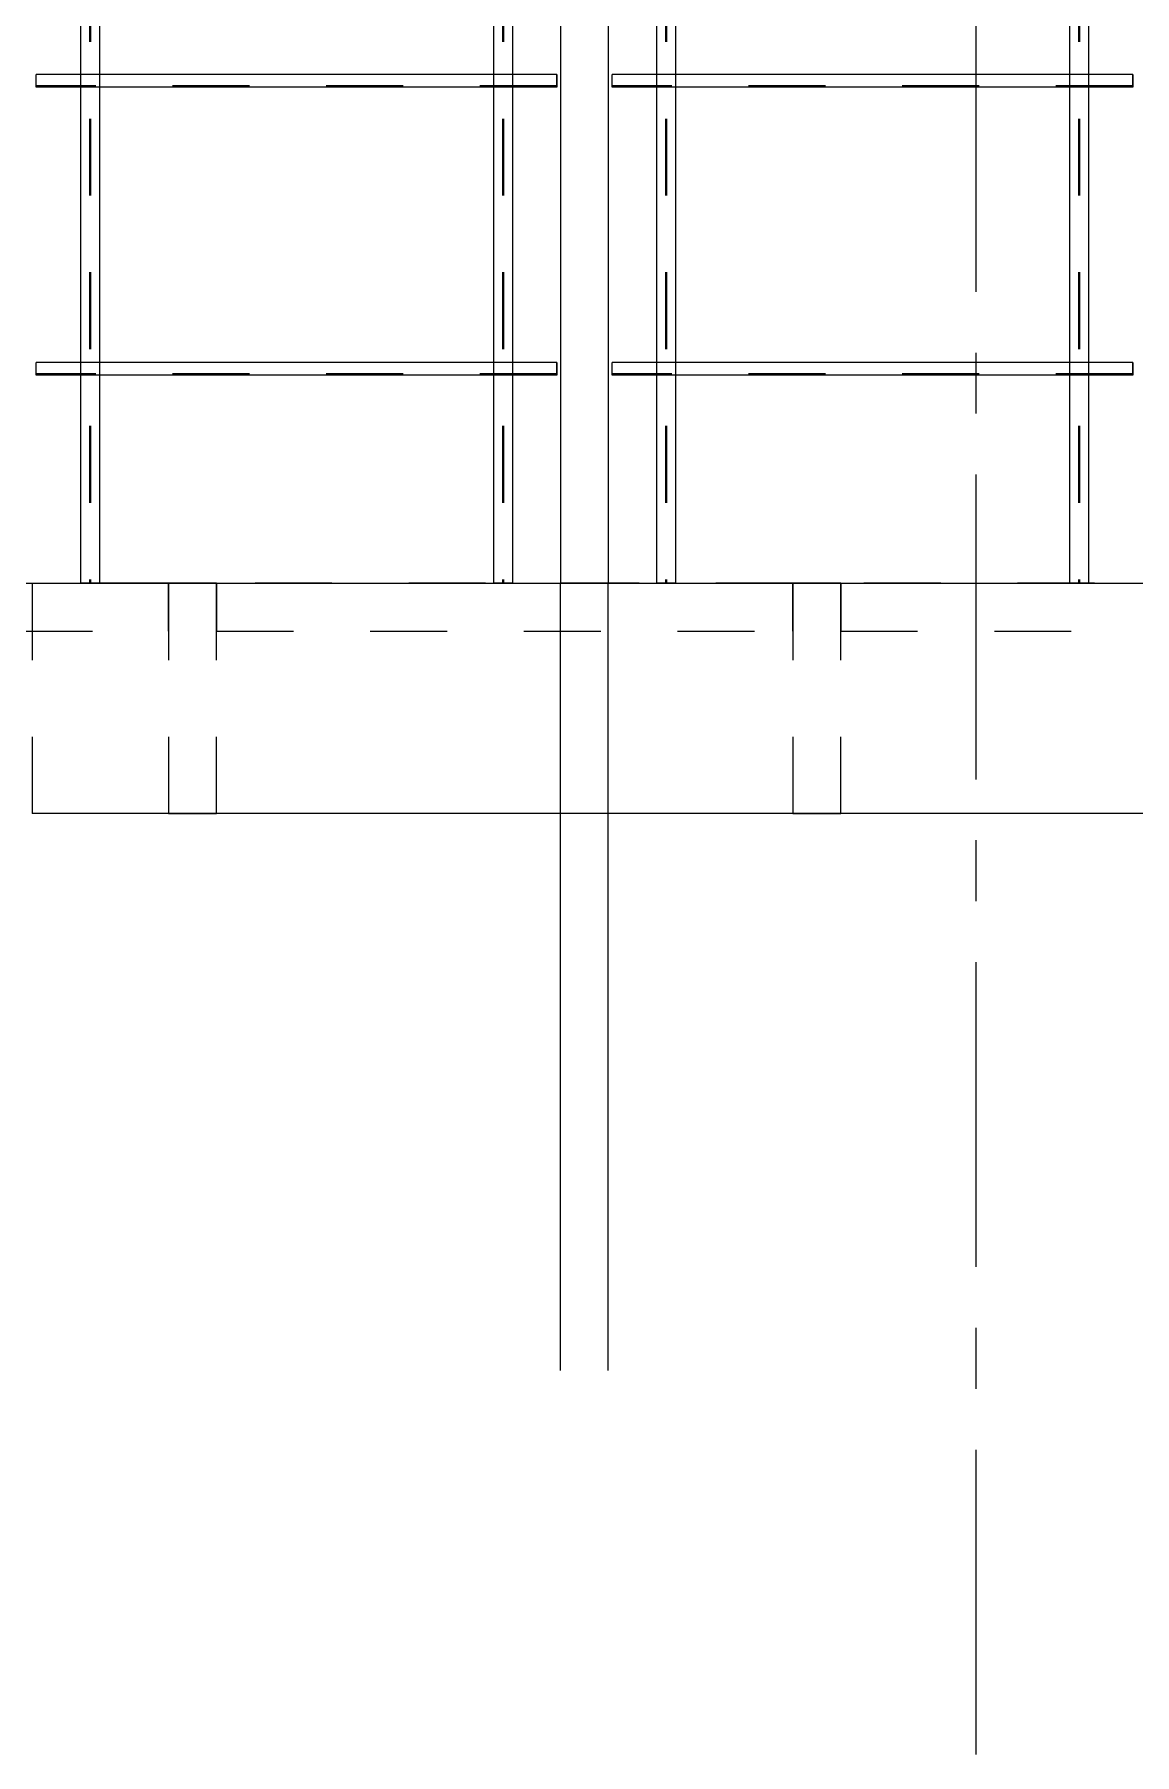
# Model space of a CAD drawing. Header units: millimetres. Extents: x 652937 to 1670132, y 1473552 to 2851037.
# Drawn here: x 663520.82 to 663526.55, y 1524455.64 to 1524464.6 of the extents above; entities that cross this region are included whole.
import ezdxf

# ---------------------------------------------------------------- set-up
doc = ezdxf.new("R2010")
doc.units = ezdxf.units.MM
doc.linetypes.add('XKITLINE00', pattern=[0])
doc.linetypes.add('XKITLINE02', pattern=[4, 2, -2])
doc.layers.add('Part', color=7, linetype='Continuous', lineweight=0)
doc.layers.add('S-GRID', color=7, linetype='Continuous', lineweight=9)

# ---------------------------------------------------------------- blocks, each defined once
blk = doc.blocks.new('*A1092749')
at = {"layer": 'S-GRID', "color": 7, "linetype": 'XKITLINE00', "lineweight": 0}
for p, q in [((502.849725, 31.898606), (510.787225, 31.898606)), ((512.374725, 31.898606), (513.962225, 31.898606)), ((515.549725, 31.898606), (523.487225, 31.898606)), ((525.074725, 31.898606), (526.662225, 31.898606)), ((528.249725, 31.898606), (536.187225, 31.898606))]:
    blk.add_line(p, q, dxfattribs=at)
blk = doc.blocks.new('*A1136765')
at = {"layer": 'Part', "color": 7, "linetype": 'XKITLINE00', "lineweight": 0}
for p, q in [((524.353822, 63.998606), (524.353822, 60.148606)), ((524.853822, 63.998606), (524.853822, 60.148606)), ((524.353822, 59.823606), (524.353822, 52.648606)), ((524.853822, 59.823606), (524.853822, 52.648606)), ((524.353822, 52.323606), (524.353822, 45.148606)), ((524.853822, 52.323606), (524.853822, 45.148606)), ((524.353822, 44.823606), (524.353822, 37.648606)), ((524.853822, 44.823606), (524.853822, 37.648606)), ((524.353822, 37.323606), (524.353822, 31.898606)), ((524.853822, 37.323606), (524.853822, 31.898606))]:
    blk.add_line(p, q, dxfattribs=at)
at = {"layer": 'Part', "color": 7, "linetype": 'XKITLINE02', "lineweight": 0}
for p, q in [((524.853822, 63.998606), (524.353822, 63.998606)), ((524.588822, 63.998606), (524.588822, 31.898606)), ((524.618822, 63.998606), (524.618822, 31.898606)), ((524.353822, 60.148606), (524.353822, 59.823606)), ((524.853822, 60.148606), (524.853822, 59.823606)), ((524.353822, 52.648606), (524.353822, 52.323606)), ((524.853822, 52.648606), (524.853822, 52.323606)), ((524.353822, 45.148606), (524.353822, 44.823606)), ((524.853822, 45.148606), (524.853822, 44.823606)), ((524.353822, 37.648606), (524.353822, 37.323606)), ((524.853822, 37.648606), (524.853822, 37.323606)), ((524.853822, 31.898606), (524.353822, 31.898606))]:
    blk.add_line(p, q, dxfattribs=at)
blk = doc.blocks.new('*A1137766')
at = {"layer": 'Part', "color": 7, "linetype": 'XKITLINE00', "lineweight": 0}
for p, q in [((535.10381, 63.998606), (535.10381, 60.148606)), ((535.60381, 63.998606), (535.60381, 60.148606)), ((535.10381, 59.823606), (535.10381, 52.648606)), ((535.60381, 59.823606), (535.60381, 52.648606)), ((535.10381, 52.323606), (535.10381, 45.148606)), ((535.60381, 52.323606), (535.60381, 45.148606)), ((535.10381, 44.823606), (535.10381, 37.648606)), ((535.60381, 44.823606), (535.60381, 37.648606)), ((535.10381, 37.323606), (535.10381, 31.898606)), ((535.60381, 37.323606), (535.60381, 31.898606))]:
    blk.add_line(p, q, dxfattribs=at)
at = {"layer": 'Part', "color": 7, "linetype": 'XKITLINE02', "lineweight": 0}
for p, q in [((535.60381, 63.998606), (535.10381, 63.998606)), ((535.33881, 63.998606), (535.33881, 31.898606)), ((535.36881, 63.998606), (535.36881, 31.898606)), ((535.10381, 60.148606), (535.10381, 59.823606)), ((535.60381, 60.148606), (535.60381, 59.823606)), ((535.10381, 52.648606), (535.10381, 52.323606)), ((535.60381, 52.648606), (535.60381, 52.323606)), ((535.10381, 45.148606), (535.10381, 44.823606)), ((535.60381, 45.148606), (535.60381, 44.823606)), ((535.10381, 37.648606), (535.10381, 37.323606)), ((535.60381, 37.648606), (535.60381, 37.323606)), ((535.60381, 31.898606), (535.10381, 31.898606))]:
    blk.add_line(p, q, dxfattribs=at)
blk = doc.blocks.new('*A1138767')
at = {"layer": 'Part', "color": 7, "linetype": 'XKITLINE00', "lineweight": 0}
for p, q in [((509.358822, 63.998606), (509.358822, 60.148606)), ((509.858822, 63.998606), (509.858822, 60.148606)), ((509.358822, 59.823606), (509.358822, 52.648606)), ((509.858822, 59.823606), (509.858822, 52.648606)), ((509.358822, 52.323606), (509.358822, 45.148606)), ((509.858822, 52.323606), (509.858822, 45.148606)), ((509.358822, 44.823606), (509.358822, 37.648606)), ((509.858822, 44.823606), (509.858822, 37.648606)), ((509.358822, 37.323606), (509.358822, 31.898606)), ((509.858822, 37.323606), (509.858822, 31.898606))]:
    blk.add_line(p, q, dxfattribs=at)
at = {"layer": 'Part', "color": 7, "linetype": 'XKITLINE02', "lineweight": 0}
for p, q in [((509.858822, 63.998606), (509.358822, 63.998606)), ((509.593822, 63.998606), (509.593822, 31.898606)), ((509.623822, 63.998606), (509.623822, 31.898606)), ((509.358822, 60.148606), (509.358822, 59.823606)), ((509.858822, 60.148606), (509.858822, 59.823606)), ((509.358822, 52.648606), (509.358822, 52.323606)), ((509.858822, 52.648606), (509.858822, 52.323606)), ((509.358822, 45.148606), (509.358822, 44.823606)), ((509.858822, 45.148606), (509.858822, 44.823606)), ((509.358822, 37.648606), (509.358822, 37.323606)), ((509.858822, 37.648606), (509.858822, 37.323606)), ((509.858822, 31.898606), (509.358822, 31.898606))]:
    blk.add_line(p, q, dxfattribs=at)
blk = doc.blocks.new('*A1139768')
at = {"layer": 'Part', "color": 7, "linetype": 'XKITLINE00', "lineweight": 0}
for p, q in [((520.10881, 63.998606), (520.10881, 60.148606)), ((520.60881, 63.998606), (520.60881, 60.148606)), ((520.10881, 59.823606), (520.10881, 52.648606)), ((520.60881, 59.823606), (520.60881, 52.648606)), ((520.10881, 52.323606), (520.10881, 45.148606)), ((520.60881, 52.323606), (520.60881, 45.148606)), ((520.10881, 44.823606), (520.10881, 37.648606)), ((520.60881, 44.823606), (520.60881, 37.648606)), ((520.10881, 37.323606), (520.10881, 31.898606)), ((520.60881, 37.323606), (520.60881, 31.898606))]:
    blk.add_line(p, q, dxfattribs=at)
at = {"layer": 'Part', "color": 7, "linetype": 'XKITLINE02', "lineweight": 0}
for p, q in [((520.60881, 63.998606), (520.10881, 63.998606)), ((520.34381, 63.998606), (520.34381, 31.898606)), ((520.37381, 63.998606), (520.37381, 31.898606)), ((520.10881, 60.148606), (520.10881, 59.823606)), ((520.60881, 60.148606), (520.60881, 59.823606)), ((520.10881, 52.648606), (520.10881, 52.323606)), ((520.60881, 52.648606), (520.60881, 52.323606)), ((520.10881, 45.148606), (520.10881, 44.823606)), ((520.60881, 45.148606), (520.60881, 44.823606)), ((520.10881, 37.648606), (520.10881, 37.323606)), ((520.60881, 37.648606), (520.60881, 37.323606)), ((520.60881, 31.898606), (520.10881, 31.898606))]:
    blk.add_line(p, q, dxfattribs=at)
blk = doc.blocks.new('*A1141770')
at = {"layer": 'Part', "color": 7, "linetype": 'XKITLINE00', "lineweight": 0}
for p, q in [((521.853801, 48.398606), (521.853801, 31.898606)), ((523.103801, 48.398606), (521.853801, 48.398606)), ((523.103801, 31.898606), (523.103801, 48.398606)), ((521.853801, 31.898606), (523.103801, 31.898606))]:
    blk.add_line(p, q, dxfattribs=at)
blk = doc.blocks.new('*A1149778')
at = {"layer": 'Part', "color": 7, "linetype": 'XKITLINE00', "lineweight": 0}
for p, q in [((536.753759, 45.148606), (523.203788, 45.148606)), ((523.203788, 44.823606), (523.203788, 45.148606)), ((536.753759, 44.823606), (523.203788, 44.823606)), ((536.753761, 45.148606), (536.753759, 45.148606)), ((536.753759, 45.148606), (536.753759, 44.823606)), ((536.753759, 44.823606), (536.753794, 44.823606))]:
    blk.add_line(p, q, dxfattribs=at)
at = {"layer": 'Part', "color": 7, "linetype": 'XKITLINE02', "lineweight": 0}
for p, q in [((523.20379, 44.853606), (523.20379, 45.148606)), ((536.753792, 44.853606), (523.20379, 44.853606)), ((523.203821, 44.853606), (523.203821, 45.148606)), ((523.203823, 44.823606), (523.203823, 45.148606)), ((536.753794, 45.148606), (536.753759, 45.148606)), ((536.753794, 44.823606), (536.753759, 44.823606)), ((536.753761, 44.853606), (536.753761, 45.148606)), ((536.753792, 44.853606), (536.753761, 44.853606)), ((536.753794, 45.148606), (536.753792, 45.148606)), ((536.753792, 45.148606), (536.753792, 44.853606)), ((536.753794, 44.823606), (536.753794, 45.148606))]:
    blk.add_line(p, q, dxfattribs=at)
blk = doc.blocks.new('*A1150779')
at = {"layer": 'Part', "color": 7, "linetype": 'XKITLINE00', "lineweight": 0}
for p, q in [((521.758759, 45.148606), (508.208788, 45.148606)), ((508.208788, 44.823606), (508.208788, 45.148606)), ((521.758759, 44.823606), (508.208788, 44.823606)), ((521.758761, 45.148606), (521.758759, 45.148606)), ((521.758759, 45.148606), (521.758759, 44.823606)), ((521.758759, 44.823606), (521.758794, 44.823606))]:
    blk.add_line(p, q, dxfattribs=at)
at = {"layer": 'Part', "color": 7, "linetype": 'XKITLINE02', "lineweight": 0}
for p, q in [((508.20879, 44.853606), (508.20879, 45.148606)), ((521.758792, 44.853606), (508.20879, 44.853606)), ((508.208821, 44.853606), (508.208821, 45.148606)), ((508.208823, 44.823606), (508.208823, 45.148606)), ((521.758794, 45.148606), (521.758759, 45.148606)), ((521.758794, 44.823606), (521.758759, 44.823606)), ((521.758761, 44.853606), (521.758761, 45.148606)), ((521.758792, 44.853606), (521.758761, 44.853606)), ((521.758794, 45.148606), (521.758792, 45.148606)), ((521.758792, 45.148606), (521.758792, 44.853606)), ((521.758794, 44.823606), (521.758794, 45.148606))]:
    blk.add_line(p, q, dxfattribs=at)
blk = doc.blocks.new('*A1373906')
at = {"layer": 'Part', "color": 7, "linetype": 'XKITLINE02', "lineweight": 0}
for p, q in [((529.153801, 31.898606), (529.153801, 30.648606)), ((539.753801, 31.898606), (529.153801, 31.898606)), ((539.753801, 30.648606), (539.753801, 31.898606)), ((529.153801, 30.648606), (539.753801, 30.648606))]:
    blk.add_line(p, q, dxfattribs=at)
blk = doc.blocks.new('*A1374907')
at = {"layer": 'Part', "color": 7, "linetype": 'XKITLINE02', "lineweight": 0}
for p, q in [((508.098822, 31.898606), (508.098822, 25.898606)), ((508.098822, 31.898606), (508.113821, 31.898606)), ((508.113821, 25.898606), (508.098822, 25.898606))]:
    blk.add_line(p, q, dxfattribs=at)
at = {"layer": 'Part', "color": 7, "linetype": 'XKITLINE00', "lineweight": 0}
for p, q in [((508.113821, 31.898606), (551.848822, 31.898606)), ((551.848822, 31.898606), (551.848822, 25.898606)), ((551.848822, 25.898606), (508.113821, 25.898606))]:
    blk.add_line(p, q, dxfattribs=at)
blk = doc.blocks.new('*A1392915')
at = {"layer": 'S-GRID', "color": 7, "linetype": 'XKITLINE00', "lineweight": 0}
for p, q in [((532.678801, 39.491996), (532.678801, 47.429496)), ((532.678801, 36.316996), (532.678801, 37.904496)), ((532.678801, 26.791996), (532.678801, 34.729496)), ((532.678801, 23.616996), (532.678801, 25.204496)), ((532.678801, 14.091996), (532.678801, 22.029496)), ((532.678801, 10.916996), (532.678801, 12.504496)), ((532.678801, 1.391996), (532.678801, 9.329496))]:
    blk.add_line(p, q, dxfattribs=at)
blk = doc.blocks.new('*A1426939')
at = {"layer": 'Part', "color": 7, "linetype": 'XKITLINE02', "lineweight": 0}
for p, q in [((512.903801, 31.898606), (512.903801, 30.648606)), ((527.903801, 31.898606), (512.903801, 31.898606)), ((527.903801, 30.648606), (527.903801, 31.898606)), ((512.903801, 30.648606), (527.903801, 30.648606))]:
    blk.add_line(p, q, dxfattribs=at)
blk = doc.blocks.new('*A1471955')
at = {"layer": 'Part', "color": 7, "linetype": 'XKITLINE02', "lineweight": 0}
for p, q in [((529.153801, 31.898606), (527.903801, 31.898606)), ((527.903801, 31.898606), (527.903801, 25.898606)), ((529.153801, 25.898606), (529.153801, 31.898606)), ((527.903801, 25.898606), (529.153801, 25.898606))]:
    blk.add_line(p, q, dxfattribs=at)
blk = doc.blocks.new('*A1472956')
at = {"layer": 'Part', "color": 7, "linetype": 'XKITLINE02', "lineweight": 0}
for p, q in [((512.903801, 31.898606), (511.653801, 31.898606)), ((511.653801, 31.898606), (511.653801, 25.898606)), ((512.903801, 25.898606), (512.903801, 31.898606)), ((511.653801, 25.898606), (512.903801, 25.898606))]:
    blk.add_line(p, q, dxfattribs=at)
blk = doc.blocks.new('*A1473957')
at = {"layer": 'Part', "color": 7, "linetype": 'XKITLINE00', "lineweight": 0}
for p, q in [((521.848822, 31.898606), (521.848822, 11.391996)), ((523.098822, 31.898606), (521.848822, 31.898606)), ((523.098822, 11.391996), (523.098822, 31.898606))]:
    blk.add_line(p, q, dxfattribs=at)
blk = doc.blocks.new('*A1476960')
at = {"layer": 'Part', "color": 7, "linetype": 'XKITLINE00', "lineweight": 0}
for p, q in [((521.758759, 37.648606), (508.208788, 37.648606)), ((508.208788, 37.323606), (508.208788, 37.648606)), ((521.758761, 37.648606), (521.758759, 37.648606)), ((521.758759, 37.648606), (521.758759, 37.323606)), ((521.758759, 37.323606), (508.208788, 37.323606)), ((521.758759, 37.323606), (521.758794, 37.323606))]:
    blk.add_line(p, q, dxfattribs=at)
at = {"layer": 'Part', "color": 7, "linetype": 'XKITLINE02', "lineweight": 0}
for p, q in [((508.20879, 37.353606), (508.20879, 37.648606)), ((508.208821, 37.353606), (508.208821, 37.648606)), ((508.208823, 37.323606), (508.208823, 37.648606)), ((521.758794, 37.648606), (521.758759, 37.648606)), ((521.758761, 37.353606), (521.758761, 37.648606)), ((521.758794, 37.648606), (521.758792, 37.648606)), ((521.758792, 37.648606), (521.758792, 37.353606)), ((521.758794, 37.323606), (521.758794, 37.648606)), ((521.758792, 37.353606), (508.20879, 37.353606)), ((521.758794, 37.323606), (521.758759, 37.323606)), ((521.758792, 37.353606), (521.758761, 37.353606))]:
    blk.add_line(p, q, dxfattribs=at)
blk = doc.blocks.new('*A1477961')
at = {"layer": 'Part', "color": 7, "linetype": 'XKITLINE00', "lineweight": 0}
for p, q in [((536.753759, 37.648606), (523.203788, 37.648606)), ((523.203788, 37.323606), (523.203788, 37.648606)), ((536.753761, 37.648606), (536.753759, 37.648606)), ((536.753759, 37.648606), (536.753759, 37.323606)), ((536.753759, 37.323606), (523.203788, 37.323606)), ((536.753759, 37.323606), (536.753794, 37.323606))]:
    blk.add_line(p, q, dxfattribs=at)
at = {"layer": 'Part', "color": 7, "linetype": 'XKITLINE02', "lineweight": 0}
for p, q in [((523.20379, 37.353606), (523.20379, 37.648606)), ((523.203821, 37.353606), (523.203821, 37.648606)), ((523.203823, 37.323606), (523.203823, 37.648606)), ((536.753794, 37.648606), (536.753759, 37.648606)), ((536.753761, 37.353606), (536.753761, 37.648606)), ((536.753794, 37.648606), (536.753792, 37.648606)), ((536.753792, 37.648606), (536.753792, 37.353606)), ((536.753794, 37.323606), (536.753794, 37.648606)), ((536.753792, 37.353606), (523.20379, 37.353606)), ((536.753794, 37.323606), (536.753759, 37.323606)), ((536.753792, 37.353606), (536.753761, 37.353606))]:
    blk.add_line(p, q, dxfattribs=at)
blk = doc.blocks.new('*A1480964')
at = {"layer": 'Part', "color": 7, "linetype": 'XKITLINE02', "lineweight": 0}
for p, q in [((491.673801, 31.898606), (491.673801, 30.648606)), ((511.653801, 31.898606), (491.673801, 31.898606)), ((511.653801, 30.648606), (511.653801, 31.898606)), ((491.673801, 30.648606), (511.653801, 30.648606))]:
    blk.add_line(p, q, dxfattribs=at)
blk = doc.blocks.new('si12')
at = {"color": 7, "lineweight": 0, "xscale": 200, "yscale": 200, "zscale": 200}
for name in ['*A1392915', '*A1138767', '*A1139768', '*A1136765', '*A1137766', '*A1141770', '*A1150779', '*A1149778', '*A1476960', '*A1477961', '*A1092749', '*A1480964', '*A1374907', '*A1472956', '*A1426939', '*A1473957', '*A1471955', '*A1373906']:
    blk.add_blockref(name, (-125633.2, 57033.4), dxfattribs=at)

msp = doc.modelspace()

# ---------------------------------------------------------------- block references
at = {"color": 7, "xscale": 0.001, "yscale": 0.001, "zscale": 0.001}
msp.add_blockref('si12', (663544.8241, 1524398.33), dxfattribs=at)

doc.saveas('drawing.dxf')
